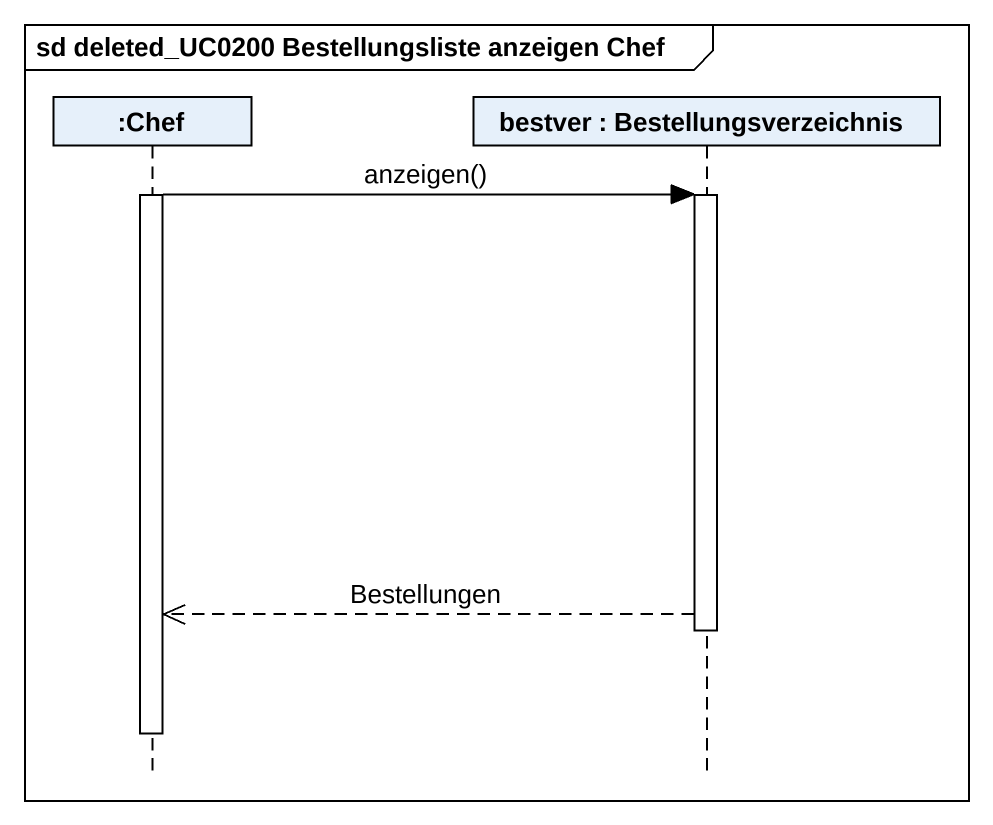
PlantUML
@startuml
mainframe sd deleted_UC0200 Bestellungsliste anzeigen Chef
hide footbox
participant ":Chef" as Chef
participant "bestver : Bestellungsverzeichnis" as bestver

activate Chef
Chef -> bestver : anzeigen()
activate bestver
bestver -->> Chef : Bestellungen
deactivate bestver
deactivate Chef
@enduml
